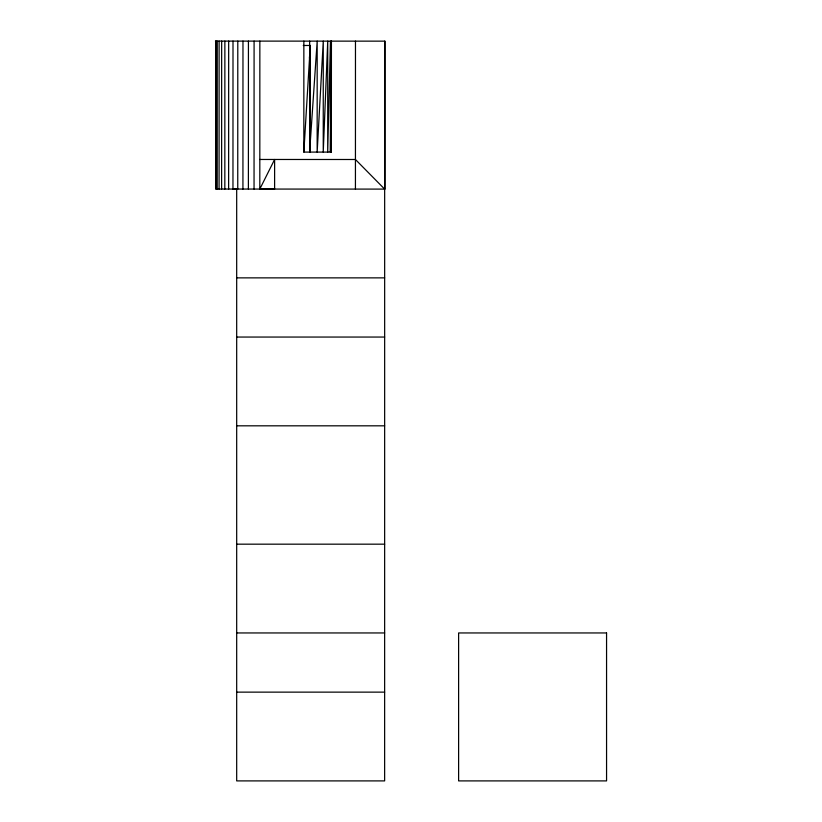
<?xml version="1.0" encoding="UTF-8"?>
<svg xmlns="http://www.w3.org/2000/svg" width="822" height="822" viewBox="0 0 822 822"><rect width="100%" height="100%" fill="white"/><g stroke="black" fill="none" stroke-linecap="round" stroke-linejoin="round"><path stroke-width="1.23" d="M215.806 41.1L215.765 189.05L384.984 189.101L385.025 41.151L215.436 41.1M216.083 189.05L216.124 41.1M217.214 189.05L217.255 41.1M219.073 189.05L219.114 41.1M221.621 189.05L221.663 41.1M224.827 189.05L224.868 41.1M228.629 189.05L228.67 41.1M232.965 189.06L233.006 41.1M237.794 41.11L237.753 189.06L232.554 189.06M242.932 189.06L242.973 41.11M248.388 189.06L248.429 41.11M254.049 189.06L254.09 41.11M259.814 189.06L274.62 159.478L274.61 189.07L259.814 189.06L259.855 41.11M309.637 41.131L309.606 152.091L317.189 41.131L317.158 152.091L323.272 41.131L323.241 152.091L327.731 41.131L327.701 152.091L330.454 41.131L330.423 152.091L331.379 41.131L331.348 152.091L303.842 152.091L303.852 41.121M309.442 58.167L310.284 45.477L310.254 152.091L310.305 45.477L303.267 45.477M331.348 152.091L331.43 41.131M355.433 189.091L355.474 41.141M237.332 189.06L236.685 189.081L236.685 780.9L384.634 780.9L384.675 41.151M303.842 152.091L310.305 45.477M259.824 159.468L355.443 159.499L384.634 189.101M236.685 277.867L384.634 277.867M236.685 337.051L384.634 337.051M236.685 425.817L384.634 425.817M236.685 544.174L384.634 544.174M236.685 632.95L384.634 632.95M236.685 692.134L384.634 692.134M606.564 632.95L458.614 632.95L458.614 780.9L606.564 780.9L606.564 632.95"/></g></svg>
